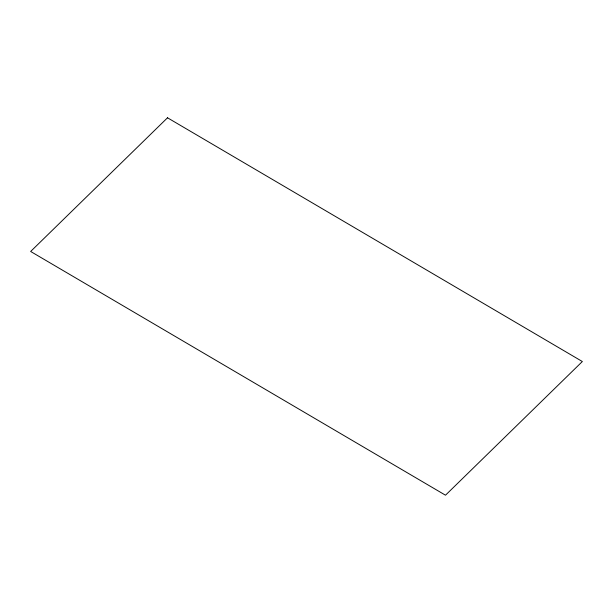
<?xml version="1.0" encoding="UTF-8"?>
<svg xmlns="http://www.w3.org/2000/svg" width="613" height="613" viewBox="0 0 613 613"><rect width="100%" height="100%" fill="white"/><g stroke="black" fill="none" stroke-linecap="round" stroke-linejoin="round"><path stroke-width="0.92" d="M167.51 117.796L30.65 251.476L445.49 495.204L582.35 361.524L167.51 117.796"/></g></svg>
